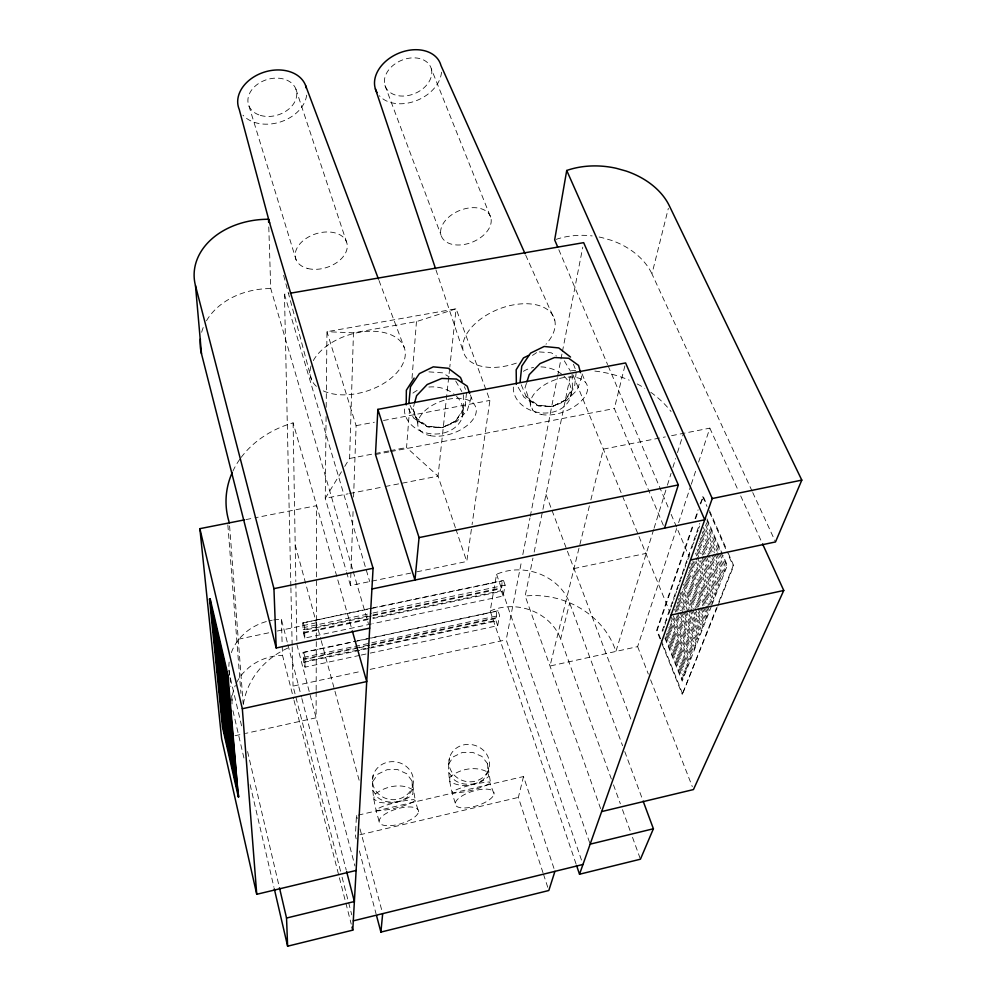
<?xml version="1.0" encoding="UTF-8"?>
<svg xmlns="http://www.w3.org/2000/svg" width="996" height="996" viewBox="0 0 996 996"><rect width="100%" height="100%" fill="white"/><g stroke="black" fill="none" stroke-linecap="round" stroke-linejoin="round"><path stroke-width="0.75" stroke-dasharray="4.98 3.74" d="M316.168 691.747L316.106 717.792L245.439 733.43M316.168 690.216L316.666 505.644L254.951 517.808M379.065 821.053C374.645 806.262 371.284 790.787 373.176 775.274M326.09 416.552L325.256 498.299L346.185 570.77M326.19 407.289L326.962 331.705L456.106 308.785L489.92 400.392L472.067 524.655M344.728 466.439L349.596 458.471L353.456 332.826L416.465 321.596L456.106 308.785L449.806 367.126M410.875 573.049L350.455 585.561L353.194 507.948M353.58 497.079L356.107 425.666L326.962 331.705L353.456 332.826M553.963 868.425L523.523 776.531L356.456 815.55L355.385 835.843L356.182 838.856M497.689 625.675L496.12 621.068L496.655 611.258L497.988 610.785L499.569 615.416L497.689 625.675L370.251 653.115M503.129 596.031L501.511 591.338L502.096 581.042L503.49 580.431L505.134 585.15L503.129 596.031L372.902 623.633M455.371 527.643L438.028 476.138L406.555 447.515L409.817 406.057M411.995 378.405L416.465 321.596M449.632 368.669L438.028 476.138L384.693 486.621M372.741 781.561L378.019 774.066L387.095 769.696L397.578 769.572L406.729 773.743L412.132 781.125L415.295 800.697C403.903 807.071 390.544 809.736 377.633 810.869L375.99 809.86C385.427 803.523 397.628 803.784 407.115 797.423L412.294 789.791L412.755 785.819A20.518 19.011 5.9 0 0 387.556 762.239A20.518 19.011 5.9 0 0 378.48 793.961A20.518 19.011 5.9 0 0 412.755 785.819M462.343 417.087L463.352 408.808L463.339 394.155M416.926 571.804L466.775 561.483L471.843 526.199M455.272 803.162C450.603 788.658 446.893 773.021 449.507 757.769M576.037 863.93L490.181 611.021L496.568 574.281A50.983 43.824 12.8 0 1 569.662 603.053L622.6 745.755M581.477 860.058L506.192 639.83L521.63 560.711M522.813 554.61L529.959 517.982M530.258 516.463L557.337 377.596M557.635 376.065L562.105 353.182M562.404 351.65L582.785 247.145M448.511 764.119L453.429 756.761L462.256 752.478L472.652 752.354L481.915 756.437L487.592 763.683L490.542 783.13C479.113 789.268 465.966 792.268 453.08 793.239L451.923 792.144C461.534 785.906 473.723 786.043 483.309 779.681L488.127 772.186L488.949 768.177A20.393 18.625 13.9 0 0 463.364 744.946A20.393 18.625 13.9 0 0 455.272 776.17A20.393 18.625 13.9 0 0 488.949 768.177M600.625 808.665L525.153 596.019L532.935 558.134M534.167 552.07L570.434 375.293M570.696 396.483L572.439 388.166L572.065 373.761M589.395 505.868L550.004 666.025L637.627 646.628L676.658 528.527M590.865 499.892L603.352 449.134L665.328 436.908M543.007 872.782L518.368 797.41L523.523 776.531M663.324 525.303L614.345 408.534L624.865 365.893M611.37 779.034L560.648 639.096L569.662 603.053M752.092 491.153L651.957 273.888L668.353 208.313M417.797 423.076L412.991 408.771L414.199 404.401M653.625 529.648L615.889 651.446A79.966 69.82 15.5 0 0 525.153 596.019M654.086 528.166L666.934 486.683M667.395 485.201L671.067 473.349M672.898 467.423L675.662 458.521M677.492 452.595L683.468 433.335M526.436 383.336L525.041 387.693L532.648 410.003M678.612 522.626L690.801 485.712M691.299 484.243L696.665 467.995M698.607 462.094L709.837 428.143L671.366 435.725M660.049 638.897L656.625 630.356L693.054 524.519M695.071 518.642L698.109 509.828M700.138 503.939L703.276 496.469L706.998 504.947M660.585 638.785L657.173 630.231L693.639 524.394M695.669 518.518L698.208 511.172M700.736 503.814L703.276 496.469M662.091 631.115L699.777 523.398M662.726 631.128L663.324 629.422M663.896 627.791L664.494 626.061M665.079 624.417L665.677 622.687M666.262 621.031L666.872 619.288M668.665 614.183L669.287 612.416M669.872 610.722L670.495 608.942M671.092 607.236L671.727 605.444M672.325 603.725L672.96 601.92M673.57 600.202L674.205 598.384M674.815 596.641L675.45 594.811M676.06 593.056L676.707 591.213M677.33 589.458L677.977 587.603M678.6 585.822L679.26 583.955M679.882 582.162L680.542 580.282M681.177 578.489L681.837 576.584M682.472 574.779L683.144 572.862M683.779 571.044L684.464 569.114M685.099 567.284L685.783 565.342M686.431 563.487L687.115 561.545M687.763 559.677L688.46 557.71M689.12 555.83L689.805 553.851M691.834 548.061L692.544 546.057M693.216 544.14L693.926 542.11M694.598 540.181L695.32 538.139M696.005 536.197L696.714 534.142M697.412 532.175L698.134 530.109M698.831 528.141L699.553 526.05M711.542 605.879L682.21 681.14L664.967 638.262M712.103 604.435L727.329 565.367L723.009 555.482M717.157 607.597L682.272 694.436L716.56 607.722M718.838 601.945L733.131 565.815L728.151 554.511M717.73 606.141L733.741 565.678L727.528 551.547M521.269 384.767L525.988 396.221L528.465 399.147L538.487 406.019L552.382 406.555L565.255 400.18L572.439 388.166M341.479 471.755L325.256 498.299L348.114 493.804M410.066 405.36L417.2 420.25L427.981 427.072L442.423 427.545L455.72 421.047L463.352 408.808M455.72 421.047L464.983 407.762L466.589 391.926L464.373 386.672M565.255 400.18L574.543 387.033L576.286 371.371L573.41 364.212M371.384 623.957L304.764 638.075L303.456 633.195L302.709 622.948L371.209 608.22M317.562 619.823L318.259 619.35M359.631 655.393L305.025 667.158L303.768 662.365L303.033 652.617L303.656 652.28L355.846 641.125M317.45 649.529L318.122 649.18M565.803 399.894L552.382 406.555L537.292 405.509L524.095 397.304L517.136 385.527M456.143 420.773L442.423 427.545L427.035 426.512L413.763 418.183L406.966 406.206M487.866 584.03L489.198 583.432M482.823 614.221L484.106 613.748M359.917 834.785L518.368 797.41M235.031 735.733L242.464 734.089M340.545 871.201L293.048 686.107L361.075 671.341M370.139 669.374L506.192 639.83M303.519 659.016L496.294 617.694M357.589 648.135L304.651 659.477L304.801 661.431L369.753 647.5M359.095 647.811L369.69 645.533M371.197 645.209L495.224 618.628L495.112 620.595L371.259 647.176M303.768 662.365L368.894 648.384M370.4 648.06L496.12 621.068M361.15 655.069L368.732 653.438M357.352 640.814L497.988 610.785M303.033 652.617L496.655 611.258M305.025 667.158L304.925 657.099L499.569 615.416M303.207 629.671L371.396 615.291M372.915 614.968L501.71 587.802M371.309 616.051L304.378 630.182L304.527 632.236L371.359 618.105M372.828 615.727L500.602 588.76L500.478 590.827L372.878 617.794M303.456 633.195L371.496 618.815M373.002 618.504L501.511 591.338M372.716 607.909L503.49 580.431M302.709 622.948L502.096 581.042M238.256 639.245L269.791 632.597M277.299 631.016L316.355 622.799M573.97 568.579L646.28 553.353M304.764 638.075L304.664 627.393L371.483 613.312M373.002 612.988L505.134 585.15M245.925 519.588L253.445 518.107M349.633 493.506L383.161 486.92M349.596 458.471L388.565 450.976M390.059 450.69L406.555 447.515M375.492 454.525L389.187 451.898M390.706 451.599L614.345 408.534M356.107 425.666L374.347 422.217M383.472 420.499L489.92 400.392M290.857 586.258L284.458 294.231L289.039 293.434M428.915 371.869L442.585 372.84L449.159 376.924M539.297 351.924L551.224 352.783L556.453 356.008M415.158 417.187L427.433 426.251L442.423 427.545L456.741 421.594L467.224 410.763L471.096 397.84L470.137 394.926M525.988 396.221L537.815 405.223L552.382 406.555L566.512 400.678L577.219 389.909L581.664 377.036L580.892 374.135M448.86 772.635L454.437 780.005C465.095 787.861 477.806 782.52 489.609 781.96L494.028 794.073A20.256 7.557 -17.5 0 1 463.426 807.968A20.256 7.557 -17.5 0 1 466.539 793.563A20.256 7.557 -17.5 0 1 494.028 794.073M372.716 790.226L378.007 797.746C388.814 805.901 401.861 800.186 413.888 799.626L415.295 800.697L418.507 811.802A20.468 7.682 -16.6 0 1 388.029 825.734A20.468 7.682 -16.6 0 1 389.859 811.503A20.468 7.682 -16.6 0 1 418.507 811.802M564.296 360.838L570.509 371.184M455.72 381.02L461.808 391.528M752.739 492.559L775.498 541.936M709.837 428.143L738.123 490.244M740.688 495.896L761.903 542.471M525.689 255.101L554.784 320.214M709.488 510.599L726.906 550.141M702.666 496.593L707.011 506.478M709.501 512.131L727.528 553.091M706.948 518.804L722.386 554.075M706.948 520.684L720.407 551.435M721.017 552.842L726.52 565.417L725.723 567.496L706.189 522.8M705.479 524.817L717.045 551.323M717.655 552.718L724.951 569.463L724.154 571.517L704.732 526.921M703.413 527.531L714.306 552.593M714.916 553.975L723.395 573.472L722.598 575.514L713.534 554.66M703.276 531.017L712.937 553.266M702.031 531.764L721.851 577.443L721.054 579.473L710.559 555.233M701.919 535.263L709.936 553.801M701.209 537.23L720.307 581.403L719.523 583.407L707.235 554.946M699.864 537.877L706.625 553.527M699.79 541.251L718.788 585.312L718.004 587.316L704.558 556.079M699.055 543.293L703.948 554.66M698.37 545.235L702.641 555.158M703.251 556.577L717.269 589.209L716.498 591.188L697.038 545.845M696.963 549.194L699.391 554.847M701.819 560.511L715.775 593.068L715.004 595.035L696.241 551.199M695.569 553.116L696.777 555.942M697.374 557.349L714.281 596.903L713.522 598.845L696.055 557.934M695.98 561.246L712.8 600.7L712.053 602.642L694.673 561.819M692.805 560.885L711.331 604.472M692.096 562.852L709.986 604.995M558.831 249.697L607.597 364.586M608.195 366.005L668.739 508.632M671.155 514.347L689.319 557.138M690.838 563.325L708.691 605.419M690.738 566.687L706.762 604.522M707.347 605.929L709.127 610.137M689.481 567.135L705.467 604.946M706.064 606.34L708.43 611.942L707.695 613.835L689.381 570.484M688.734 572.327L702.865 605.854M703.462 607.249L706.998 615.64L706.264 617.52L702.143 607.747M688.037 574.256L701.558 606.352M687.477 576.286L700.138 606.402M700.748 607.834L705.566 619.3L704.844 621.168L699.429 608.282M686.792 578.203L698.818 606.85M686.144 580.021L697.549 607.199M698.146 608.631L704.147 622.948L703.425 624.803L696.839 609.079M685.472 581.925L696.241 607.647M684.825 583.731L702.74 626.559L702.031 628.401L693.689 608.432M683.555 584.191L693.092 607.012M683.517 587.403L692.432 608.78M693.029 610.199L701.346 630.144L700.636 631.974L682.845 589.283M682.223 591.064L689.319 608.12M689.904 609.54L699.964 633.705L699.254 635.523L680.965 591.5M679.16 590.429L698.594 637.241L697.885 639.046L679.683 595.122M679.646 598.297L684.327 609.614M684.912 611.034L697.225 640.752L696.528 642.545L683.667 611.444M678.401 598.721L683.082 610.025M678.363 601.87L695.868 644.238L695.171 646.018L681.214 612.167M677.143 602.281L680.629 610.747M582.075 373.923L585.573 382.402M677.106 605.431L679.421 611.058M680.007 612.478L694.523 647.711L693.838 649.467L678.774 612.864M675.886 605.829L678.201 611.457M675.848 608.954L677.006 611.768M677.579 613.175L693.179 651.147L692.506 652.903L676.359 613.561M674.628 609.353L675.786 612.154M676.321 616.673L691.859 654.559L691.174 656.302L674.541 615.653M673.358 615.939L690.539 657.945L689.867 659.676L672.225 616.487M573.111 375.044L669.897 612.229M670.457 615.291L689.232 661.319L688.56 663.037L671.005 619.923M670.993 623.035L687.925 664.656L687.265 666.361L669.785 623.347M669.785 626.447L686.63 667.98L685.97 669.673L668.577 626.758M668.577 629.833L685.348 671.279L684.7 672.96L667.955 631.564M667.382 633.195L684.078 674.553L683.43 676.222L665.042 630.642M666.187 636.531L682.808 677.803L682.173 679.459L665.004 636.818M661.157 640.204L682.82 694.312M662.328 644.599L682.272 694.436M431.33 68.886A24.663 17.878 -23.5 0 1 400.566 96.002A24.663 17.878 -23.5 0 1 392.362 65.997A24.663 17.878 -23.5 0 1 431.33 68.886L490.866 217.751A26.431 17.044 -22.2 0 1 457.164 244.991A26.431 17.044 -22.2 0 1 449.744 216.257A26.431 17.044 -22.2 0 1 490.866 217.751M637.627 646.628L648.334 674.068M650.6 679.832L692.32 786.678M545.982 494.489L551.473 509.018M552.021 510.462L630.978 719.548M379.015 280.536L404.214 347.442M384.966 85.469L441.116 235.355M624.766 751.582L642.594 799.639M412.991 408.771L417.2 420.25M613.486 784.86L620.359 803.809M622.475 809.648L630.406 831.511M632.51 837.337L640.44 859.199M470.386 394.889L473.523 403.567M496.568 574.281L590.155 844.16M455.869 529.113L466.775 561.483M435.949 269.866L463.514 352.273M295.899 89.105L346.521 241.941M543.492 874.264L547.837 887.561M248.95 105.912L296.098 259.819M284.458 294.231L369.703 581.552M268.783 226.951L270.75 288.566L352.771 569.986M353.207 571.48L368.408 623.645M346.608 572.252L350.455 585.561M241.206 457.351A100.646 83.577 0.5 0 1 293.11 422.852L351.874 629.385M295.19 544.924L320.799 639.171M321.21 640.665L334.544 689.767M334.955 691.261L359.207 780.553M283.636 275.357L311.648 380.011M356.456 815.55L357.253 818.525M360.029 828.921L381.879 910.668M303.357 622.488L304.664 627.393M359.369 850.883L376.115 914.042M303.656 652.28L304.925 657.099M296.895 644.524L354.937 865.972M273.713 619.96A52.751 46.638 -4.2 0 1 281.37 619.313L287.52 643.13M287.906 644.611L301.477 697.051M301.863 698.557L346.21 869.956M342.089 877.215L348.276 901.293M348.662 902.799L351.75 914.838M282.229 646.329L282.515 655.331L293.658 698.881M294.032 700.375L351.239 924.126M241.567 725.847L229.877 675.911A52.751 46.638 -4.2 0 1 229.03 670.42M247.593 751.569L279.104 886.253M232.94 710.683L244.157 758.989M250.121 784.661L273.95 887.324M230.014 677.417L230.811 686.493M231.607 695.557L232.143 701.607M229.466 675.114L228.931 669.038A52.751 46.638 -4.2 0 1 229.142 662.116M227.847 524.817L240.932 693.415M229.59 525.913L243.198 704.085M487.592 763.683L488.127 772.186M281.37 619.313L282.179 644.823M290.894 587.814L292.152 645.371M292.189 646.914L293.048 686.107M412.132 781.125L412.294 789.791M293.11 422.852L295.824 581.701M295.849 583.233L296.845 641.461M556.079 239.389A67.965 50.746 10.2 0 1 592.159 235.915M599.094 237.011A67.965 50.746 10.2 0 1 601.845 237.596L611.27 240.297A67.965 50.746 10.2 0 1 651.957 273.888M201.64 332.278A70.019 54.27 -1 0 1 203.931 325.767M206.483 320.749A70.019 54.27 -1 0 1 270.75 288.566M232.84 471.22A100.646 83.577 0.5 0 1 240.385 458.459M571.368 370.773A98.006 78.298 12.6 0 1 575.725 370.475M594.849 371.085A98.006 78.298 12.6 0 1 629.211 380.161M637.191 383.946A98.006 78.298 12.6 0 1 644.798 388.278M650.799 392.3A98.006 78.298 12.6 0 1 671.067 411.535M243.373 704.247A81.647 73.692 -1.5 0 1 287.695 648.11M232.018 703.973A50.833 45.542 -5 0 1 235.33 685.397M236.475 682.895A50.833 45.542 -5 0 1 243.572 672.561L248.714 667.656A50.833 45.542 -5 0 1 282.515 655.331M231.346 652.641A52.751 46.638 -4.2 0 1 240.945 636.905L246.286 631.875A52.751 46.638 -4.2 0 1 272.207 620.209M490.181 611.021A49.178 42.878 13.4 0 1 560.648 639.096M516.339 363.117A48.455 28.386 -21.6 0 1 462.991 343.732A48.455 28.386 -21.6 0 1 525.888 303.718A48.455 28.386 -21.6 0 1 545.995 344.243M536.583 352.609A48.455 28.386 -21.6 0 1 531.603 355.921M441.514 72.185A34.885 25.286 -23.5 0 1 415.992 100.795A34.885 25.286 -23.5 0 1 379.327 95.741M313.317 360.589A49.115 29.507 -17.6 0 1 382.203 332.178A49.115 29.507 -17.6 0 1 393.881 375.704A49.115 29.507 -17.6 0 1 321.135 389.76M316.404 386.373A49.115 29.507 -17.6 0 1 311.624 364.2M306.656 95.155A35.296 26.182 -17.4 0 1 280.15 122.035A35.296 26.182 -17.4 0 1 242.987 115.212M456.479 396.259A29.457 23.53 5.6 0 1 442.797 433.198A29.457 23.53 5.6 0 1 404.451 407.862M412.929 393.109A29.457 23.53 5.6 0 1 418.955 389.585M428.878 387.046A29.457 23.53 5.6 0 1 454.213 394.229M563.985 376.09A29.158 22.883 9.8 0 1 551.311 412.431A29.158 22.883 9.8 0 1 513.45 385.9M523.361 371.321A29.158 22.883 9.8 0 1 533.57 367.462M540.94 366.889A29.158 22.883 9.8 0 1 561.669 374.098M449.794 777.291L449.719 781.437C461.347 788.645 478.578 785.595 488.501 776.606L488.326 772.473C476.636 765.575 459.803 768.526 449.794 777.291M413.091 789.94L412.78 794.21C403.816 802.652 390.27 804.295 378.555 802.178L373.799 799.066L374.359 794.771C384.518 786.28 401.525 782.408 413.091 789.94M260.292 115.349A24.95 18.513 -17.4 0 0 296.783 93.861A24.95 18.513 -17.4 0 0 259.931 82.668A24.95 18.513 -17.4 0 0 260.292 115.349M307.801 268.522A26.78 17.691 -17.6 0 0 347.293 246.522A26.78 17.691 -17.6 0 0 308.561 236.948A26.78 17.691 -17.6 0 0 307.801 268.522M430.334 435.688A30.453 17.056 -19.3 0 0 476.213 411.983A30.453 17.056 -19.3 0 0 434.555 404.102A30.453 17.056 -19.3 0 0 430.334 435.688M541.239 414.436A30.191 16.546 -21.8 0 0 587.354 390.88A30.191 16.546 -21.8 0 0 548.261 382.725A30.191 16.546 -21.8 0 0 541.239 414.436"/><path stroke-width="1.49" d="M406.206 404.874L406.368 390.195L414.137 378.094M377.87 409.381L375.492 454.525L414.959 580.046L419.055 537.591L377.87 409.381L625.588 362.942L678.326 484.928L664.519 528.154M274.298 888.83L287.62 946.2L352.771 930.14L373.077 568.268L268.534 219.257A73.741 55.452 -0.6 0 0 195.49 285.69L201.503 353.829L276.203 647.985L369.715 628.115M408.933 402.733L410.477 386.759L419.391 373.612L433.26 366.852L448.325 368.283L460.501 377.484L462.169 381.418M554.934 871.351L548.808 890.511L380.895 932.094L382.676 913.643M520.099 381.904L521.767 366.105L530.582 353.119L544.152 346.471L558.781 347.928L570.534 357.066M690.527 559.989L775.498 541.936L801.805 480.122L669.1 205.325A71.451 51.655 9.9 0 0 626.123 171.051L616.225 168.287A71.451 51.655 9.9 0 0 566.724 170.478L554.66 239.887L557.648 246.896M414.597 402.944L416.602 395.673L427.184 384.518L441.863 378.418L456.554 379.065L467.249 386.211L469.651 393.482M526.909 381.891L529.25 374.633L540.056 363.565L554.535 357.539L568.666 358.249L578.576 365.432L580.506 372.678M643.13 801.095L653.401 828.759L640.44 859.199L579.523 874.227L712.24 498.535L566.724 170.478M762.55 543.891L783.765 590.466L693.453 789.567L601.659 811.578M528.627 355.423L523.498 357.9L516.177 369.777L516.364 384.207M353.294 920.852L582.971 864.466M287.62 946.2L286.537 918.038L354.377 901.529L346.596 871.463M590.155 844.16L653.401 828.759M244.418 519.887L199.872 528.664L221.635 738.696L256.744 894.296L356.12 870.467M238.33 796.925L227.997 675.288L210.168 598.845L209.484 598.982L222.457 726.956L238.33 796.925L227.3 675.437L209.484 598.982M256.744 894.296L242.327 708.741L366.715 681.563L352.298 630.879M671.067 615.08L783.765 590.466M227.3 675.437L227.997 675.288M371.906 588.997L704.732 519.788L583.656 242.651L290.558 293.173M276.203 647.985L273.937 588.648L373.077 568.268M712.24 498.535L801.805 480.122M419.055 537.591L678.326 484.928M525.054 253.694L440.942 65.45A34.885 25.286 -23.5 0 0 398.375 53.373A34.885 25.286 -23.5 0 0 376.986 92.516M305.635 85.619L378.468 279.079M576.535 865.4L579.523 874.227M375.38 88.893L435.451 268.397M269.642 223.029L239.239 109.398A35.296 26.182 -17.4 0 1 264.363 72.098A35.296 26.182 -17.4 0 1 306.394 88.246M376.513 915.548L380.895 932.094M195.49 285.69L273.937 588.648M351.999 927.127L352.771 930.14M199.872 528.664L242.327 708.741M279.465 887.772L286.537 918.038M223.39 728.313L226.428 741.709M234.209 775.946L235.554 781.897M236.239 784.873L238.94 796.788M210.168 598.845L210.94 606.552M211.252 609.639L211.712 614.258M212.335 620.433L212.646 623.521M213.269 629.684L213.58 632.771M214.352 640.478L214.663 643.553M215.136 648.184L215.597 652.816M216.219 658.979L216.68 663.597M217.153 668.229L217.614 672.848M218.236 679.023L218.547 682.111M219.17 688.273L219.63 692.892M220.253 699.068L220.564 702.155M221.187 708.318L221.647 712.937M222.27 719.112L222.581 722.187M222.27 714.369L234.595 769.373L221.946 711.094L234.297 766.235M223.727 728.885L223.565 727.254L235.728 781.698M268.534 219.257L268.634 222.332M201.503 353.829A70.019 54.27 -1 0 1 200.395 338.964M229.366 522.85A100.646 83.577 0.5 0 1 232.205 472.614M225.93 673.894L212.16 614.706L223.602 728.748L236.015 783.404L225.93 673.894M225.781 673.806L212.497 616.698L225.955 675.786L225.781 673.806M226.129 677.654L212.895 620.695L226.316 679.608L226.129 677.654M226.49 681.463L213.293 624.654L226.665 683.405L226.49 681.463M226.839 685.248L213.679 628.576L227.013 687.178L226.839 685.248M227.175 689.008L214.065 632.472L227.362 690.913L227.175 689.008M227.524 692.73L214.464 636.332L227.698 694.623L227.524 692.73M227.86 696.428L214.837 640.167L228.034 698.308L227.86 696.428M228.196 700.088L215.223 643.976L228.37 701.956L228.196 700.088M228.532 703.724L215.597 647.761L228.707 705.579L228.532 703.724M228.868 707.334L215.983 651.509L229.043 709.164L228.868 707.334M229.205 710.907L216.344 655.219L229.366 712.738L229.205 710.907M229.528 714.468L216.717 658.916L229.69 716.273L229.528 714.468M229.852 717.992L217.091 662.577L230.014 719.784L229.852 717.992M230.176 721.49L217.452 666.212L230.337 723.27L230.176 721.49M230.499 724.951L217.813 669.822L230.661 726.731L230.499 724.951M230.811 728.4L218.174 673.396L230.972 730.155L230.811 728.4M231.134 731.823L218.522 676.956L231.284 733.566L231.134 731.823M231.446 735.21L218.883 680.48L231.595 736.94L231.446 735.21M231.757 738.571L219.232 683.991L231.906 740.289L231.757 738.571M232.056 741.92L219.581 687.464L232.217 743.626L232.056 741.92M232.367 745.232L219.929 690.913L232.516 746.925L232.367 745.232M232.666 748.531L220.265 694.337L232.827 750.2L232.666 748.531M232.964 751.793L220.614 697.735L233.126 753.462L232.964 751.793M233.276 755.03L220.95 701.109L233.425 756.686L233.276 755.03M233.562 758.255L221.286 704.458L233.711 759.898L233.562 758.255M233.861 761.454L221.61 707.795L234.01 763.073L233.861 761.454M234.732 770.892L222.606 717.63L234.882 772.485L234.732 770.892M235.019 773.992L222.93 720.867L235.168 775.573L235.019 773.992M235.305 777.079L223.241 724.067L235.442 778.648L235.305 777.079"/></g></svg>
